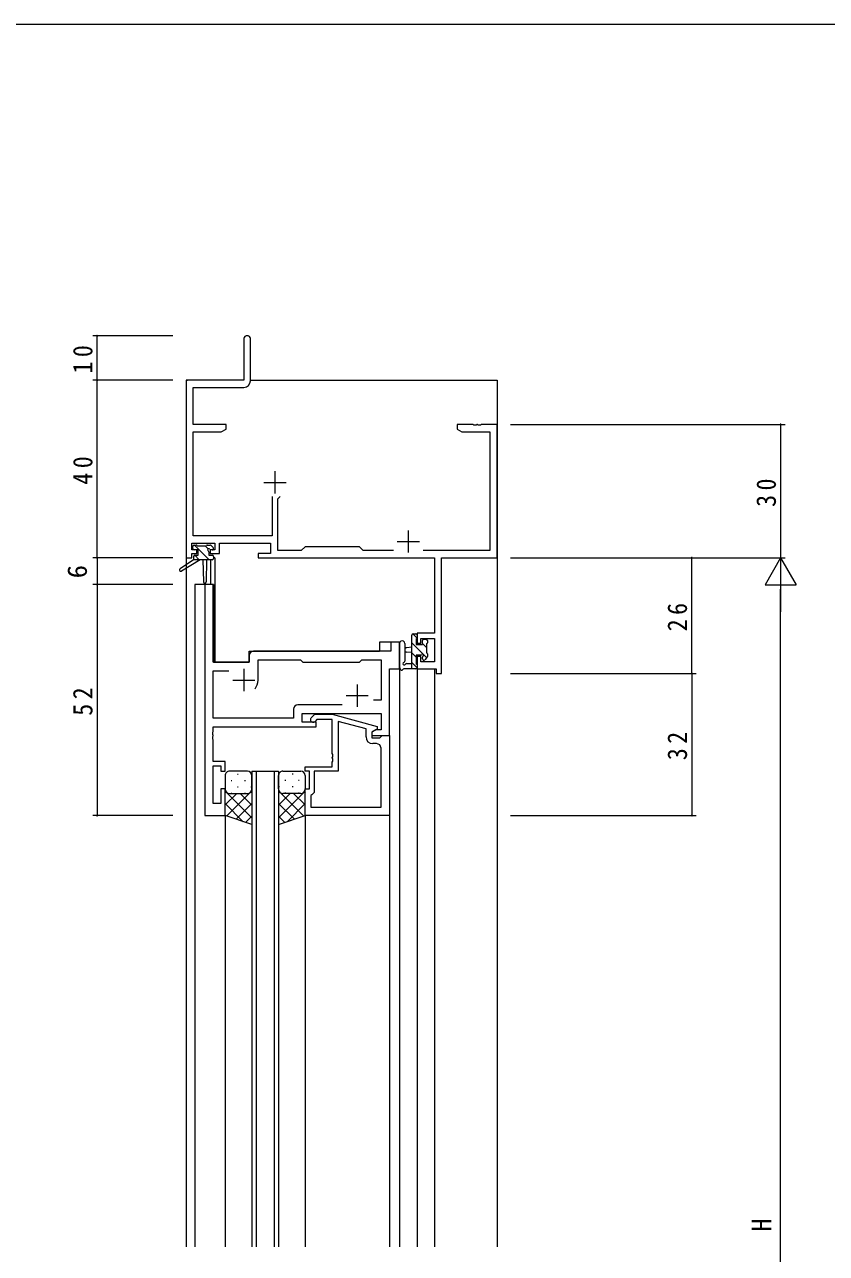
# Model space of a CAD drawing. Units: millimetres on the paper. Extents: x -397 to 397, y -282 to 282.
# Drawn here: x -216.3 to -35.8, y 2.8 to 279.3 of the extents above; entities that cross this region are included whole.
import ezdxf
from ezdxf.enums import TextEntityAlignment as Align

# ---------------------------------------------------------------- set-up
doc = ezdxf.new("R2010")
doc.units = ezdxf.units.MM
for name, color, linetype, lineweight in [('0-1_YKK_ZWAK', 7, 'Continuous', 18), ('0-3_YKK_11', 7, 'Continuous', 18), ('0-4_YKK_12', 2, 'Continuous', 18), ('0-6_YKK_13', 4, 'Continuous', 18), ('0-7_YKK_D', 6, 'Continuous', 18)]:
    doc.layers.add(name, color=color, linetype=linetype, lineweight=lineweight)
doc.styles.add('ＭＳ ゴシック', font='')
doc.styles.get('ＭＳ ゴシック').set_extended_font_data('MS Gothic')

msp = doc.modelspace()

# ---------------------------------------------------------------- linework, layer by layer
at = {"layer": '0-1_YKK_ZWAK'}
msp.add_line((376.092, 279.3), (-393.908, 279.3), dxfattribs=at)
at = {"layer": '0-3_YKK_11'}
for p, q in [((-166.905, 208.55), (-166.905, 199.3)), ((-165.405, 199.17), (-165.405, 208.55)), ((-179.905, 199.3), (-179.905, 159.3)), ((-166.905, 199.3), (-179.905, 199.3)), ((-178.275, 197.67), (-166.905, 197.67)), ((-178.275, 189.3), (-178.275, 197.67)), ((-170.905, 189.3), (-178.275, 189.3)), ((-171.996, 187.67), (-170.905, 188.3)), ((-170.905, 188.3), (-170.905, 189.3)), ((-118.905, 189.3), (-118.905, 188.3)), ((-115.363, 189.3), (-118.905, 189.3)), ((-118.905, 188.3), (-117.814, 187.67)), ((-115.18, 189.18), (-115.363, 189.3)), ((-114.63, 189.18), (-115.18, 189.18)), ((-114.447, 189.3), (-114.63, 189.18)), ((-114.363, 189.3), (-114.447, 189.3)), ((-114.18, 189.18), (-114.363, 189.3)), ((-113.63, 189.18), (-114.18, 189.18)), ((-113.447, 189.3), (-113.63, 189.18)), ((-109.905, 189.3), (-113.447, 189.3)), ((-109.905, 159.3), (-109.905, 189.3)), ((-178.275, 187.67), (-171.996, 187.67)), ((-178.275, 164.23), (-178.275, 187.67)), ((-117.814, 187.67), (-111.535, 187.67)), ((-111.535, 187.67), (-111.535, 160.93)), ((-159.905, 178.8), (-159.905, 173.8)), ((-162.405, 176.3), (-157.405, 176.3)), ((-160.555, 173.1), (-160.555, 164.23)), ((-159.255, 172.6), (-158.755, 173.1)), ((-159.255, 160.93), (-159.255, 172.6)), ((-160.555, 164.23), (-178.275, 164.23)), ((-129.905, 165.5), (-129.905, 160.5)), ((-178.605, 162.6), (-173.405, 162.6)), ((-178.605, 161.1), (-178.605, 162.6)), ((-177.505, 161.1), (-178.605, 161.1)), ((-177.505, 160.3), (-177.505, 161.1)), ((-174.505, 161.1), (-174.505, 160.3)), ((-173.405, 161.1), (-174.505, 161.1)), ((-173.405, 162.6), (-173.405, 161.1)), ((-172.405, 162.6), (-160.885, 162.6)), ((-172.405, 160.3), (-172.405, 162.6)), ((-160.885, 162.6), (-160.885, 160.3)), ((-153.975, 160.93), (-159.255, 160.93)), ((-153.105, 161.8), (-153.975, 160.93)), ((-140.905, 161.8), (-153.105, 161.8)), ((-140.035, 160.93), (-140.905, 161.8)), ((-133.256, 160.93), (-140.035, 160.93)), ((-132.405, 163), (-127.405, 163)), ((-111.535, 160.93), (-126.555, 160.93)), ((-179.905, 159.3), (-178.605, 159.3)), ((-178.605, 160.3), (-177.505, 160.3)), ((-178.605, 159.3), (-178.605, 160.3)), ((-174.505, 160.3), (-172.405, 160.3)), ((-163.705, 160.3), (-163.705, 159.3)), ((-160.885, 160.3), (-163.705, 160.3)), ((-163.705, 159.3), (-124.035, 159.3)), ((-124.035, 159.3), (-124.035, 142.4)), ((-122.405, 159.3), (-109.905, 159.3)), ((-122.405, 133.3), (-122.405, 159.3)), ((-173.773, 153.3), (-175.703, 153.3)), ((-175.703, 153.3), (-175.703, 101.3)), ((-173.773, 135.8), (-173.773, 153.3)), ((-127.905, 142.4), (-127.905, 140.1)), ((-124.035, 142.4), (-127.905, 142.4)), ((-127.105, 141.2), (-124.035, 141.2)), ((-127.105, 140.1), (-127.105, 141.2)), ((-124.035, 141.2), (-124.035, 135.93)), ((-133.833, 138.3), (-164.703, 138.3)), ((-133.833, 140.3), (-133.833, 138.3)), ((-131.903, 140.3), (-133.833, 140.3)), ((-131.903, 134.3), (-131.903, 140.3)), ((-127.905, 140.1), (-127.105, 140.1)), ((-165.703, 135.8), (-173.773, 135.8)), ((-165.703, 137.3), (-165.703, 135.8)), ((-163.703, 136.37), (-154.173, 136.37)), ((-163.703, 131.8), (-163.703, 136.37)), ((-154.173, 136.37), (-153.603, 135.8)), ((-153.603, 135.8), (-140.903, 135.8)), ((-140.903, 135.8), (-140.333, 136.37)), ((-140.333, 136.37), (-136.033, 136.37)), ((-136.033, 136.37), (-136.033, 127.3)), ((-127.905, 137.1), (-127.905, 134.3)), ((-127.105, 137.1), (-127.905, 137.1)), ((-127.105, 135.93), (-127.105, 137.1)), ((-124.035, 135.93), (-127.105, 135.93)), ((-173.773, 133.87), (-170.253, 133.87)), ((-173.773, 123.23), (-173.773, 133.87)), ((-166.903, 134.3), (-166.903, 129.3)), ((-134.103, 134.3), (-131.903, 134.3)), ((-134.103, 119.3), (-134.103, 134.3)), ((-127.905, 134.3), (-123.605, 134.3)), ((-123.605, 134.3), (-123.605, 133.3)), ((-123.605, 133.3), (-122.405, 133.3)), ((-169.403, 131.8), (-164.403, 131.8)), ((-141.403, 130.8), (-141.403, 125.8)), ((-143.903, 128.3), (-138.903, 128.3)), ((-136.033, 127.3), (-137.737, 127.3)), ((-155.733, 125.23), (-155.733, 123.23)), ((-144.753, 126.23), (-154.733, 126.23)), ((-144.753, 126.23), (-154.733, 126.23)), ((-155.733, 123.23), (-173.773, 123.23)), ((-153.803, 124.3), (-136.033, 124.3)), ((-153.803, 122.3), (-153.803, 124.3)), ((-150.603, 122.3), (-153.803, 122.3)), ((-151.729, 123.324), (-150.954, 124.1)), ((-150.954, 124.1), (-147.009, 124.1)), ((-150.457, 122.9), (-150.881, 122.476)), ((-150.603, 121.3), (-150.603, 122.3)), ((-147.005, 122.9), (-150.457, 122.9)), ((-147.009, 124.1), (-136.905, 121.393)), ((-147.005, 115.258), (-147.005, 122.9)), ((-145.705, 122.508), (-145.705, 111.3)), ((-139.405, 120.82), (-145.705, 122.508)), ((-136.033, 124.3), (-136.033, 120.6)), ((-173.893, 120.075), (-173.773, 120.258)), ((-173.893, 119.525), (-173.893, 120.075)), ((-173.773, 119.342), (-173.893, 119.525)), ((-173.893, 119.075), (-173.773, 119.258)), ((-173.893, 118.525), (-173.893, 119.075)), ((-173.773, 121.3), (-150.603, 121.3)), ((-173.773, 120.258), (-173.773, 121.3)), ((-173.773, 119.258), (-173.773, 119.342)), ((-139.405, 119), (-139.405, 120.82)), ((-136.905, 120.793), (-138.105, 120.1)), ((-138.105, 120.1), (-138.105, 118.8)), ((-137.237, 120.6), (-138.103, 120.1)), ((-138.103, 120.1), (-138.103, 119.3)), ((-138.103, 119.3), (-134.103, 119.3)), ((-136.033, 120.6), (-137.237, 120.6)), ((-136.905, 121.393), (-136.905, 120.793)), ((-136.305, 118.8), (-136.105, 119)), ((-136.105, 119), (-135.805, 119.3)), ((-135.805, 119.3), (-134.105, 119.3)), ((-134.105, 119.3), (-134.105, 101.3)), ((-173.773, 118.342), (-173.893, 118.525)), ((-173.773, 113.5), (-173.773, 118.342)), ((-138.105, 118.8), (-136.305, 118.8)), ((-137.035, 117.5), (-137.905, 117.5)), ((-136.035, 103.23), (-136.035, 116.5)), ((-171.103, 113.5), (-173.773, 113.5)), ((-171.103, 111.3), (-171.103, 113.5)), ((-146.885, 115.075), (-147.005, 115.258)), ((-147.005, 114.342), (-146.885, 114.525)), ((-147.005, 114.258), (-147.005, 114.342)), ((-146.885, 114.075), (-147.005, 114.258)), ((-147.005, 113.342), (-146.885, 113.525)), ((-146.885, 114.525), (-146.885, 115.075)), ((-146.885, 113.525), (-146.885, 114.075)), ((-173.773, 112.5), (-172.103, 112.5)), ((-173.773, 104), (-173.773, 112.5)), ((-172.103, 112.5), (-172.103, 111.3)), ((-172.103, 111.3), (-171.103, 111.3)), ((-153.105, 112.3), (-147.005, 112.3)), ((-153.105, 111.3), (-153.105, 112.3)), ((-152.105, 111.3), (-153.105, 111.3)), ((-152.105, 107.3), (-152.105, 111.3)), ((-151.105, 111.3), (-151.105, 106.5)), ((-145.705, 111.3), (-151.105, 111.3)), ((-147.005, 112.3), (-147.005, 113.342)), ((-172.103, 107.3), (-172.103, 104)), ((-171.103, 107.3), (-172.103, 107.3)), ((-171.103, 101.3), (-171.103, 107.3)), ((-153.105, 107.3), (-152.105, 107.3)), ((-153.105, 101.3), (-153.105, 107.3)), ((-151.605, 106), (-151.805, 105.8)), ((-151.805, 105.8), (-151.805, 103.23)), ((-151.105, 106.5), (-151.605, 106)), ((-172.103, 104), (-173.773, 104)), ((-151.805, 103.23), (-136.035, 103.23)), ((-151.805, 103.23), (-136.035, 103.23)), ((-175.703, 101.3), (-171.103, 101.3)), ((-134.105, 101.3), (-153.105, 101.3))]:
    msp.add_line(p, q, dxfattribs=at)
for centre, radius, start, end in [((-166.155, 208.55), 0.75, 359.99999, 180.00001), ((-166.905, 199.17), 1.5, 270.00001, 359.99999), ((-164.703, 137.3), 1, 90.00001, 179.99999), ((-166.903, 131.8), 3.2, 321.63348, 359.99999), ((-154.733, 125.23), 1, 90.00001, 179.99999), ((-151.305, 122.9), 0.6, 134.99999, 315.00001), ((-137.905, 119), 1.5, 180.00001, 269.99999), ((-137.035, 116.5), 1, 0.00001, 89.99999)]:
    msp.add_arc(centre, radius, start, end, dxfattribs=at)
at = {"layer": '0-4_YKK_12'}
for p, q in [((-179.905, 199.3), (-179.905, 4.3)), ((-179.905, 199.3), (-179.606, 199.3)), ((-165.405, 199.3), (-109.905, 199.3)), ((-109.905, 199.3), (-109.905, 4.3)), ((-174.405, 158.9), (-174.405, 153.3)), ((-173.405, 159.3), (-173.705, 159.3)), ((-173.405, 159.3), (-173.405, 135.8)), ((-177.905, 153.3), (-177.905, 4.3)), ((-173.705, 153.3), (-177.905, 153.3)), ((-173.705, 153.3), (-173.705, 135.8)), ((-165.705, 138.3), (-136.405, 138.3)), ((-165.705, 135.8), (-165.705, 138.3)), ((-136.405, 140.3), (-136.405, 138.3)), ((-131.905, 140.3), (-136.405, 140.3)), ((-131.905, 140.3), (-131.905, 4.3)), ((-173.705, 135.8), (-165.705, 135.8)), ((-127.905, 134.3), (-127.905, 4.3)), ((-127.905, 134.3), (-124.005, 134.298)), ((-124.005, 134.3), (-124.005, 4.3)), ((-165.105, 111.3), (-165.105, 4.3)), ((-165.105, 111.3), (-159.105, 111.3)), ((-164.105, 111.3), (-164.105, 4.3)), ((-160.105, 111.3), (-160.105, 4.3)), ((-159.105, 111.3), (-159.105, 4.3)), ((-171.105, 101.3), (-171.105, 4.3)), ((-153.105, 101.3), (-153.105, 4.3)), ((-134.105, 101.6), (-134.105, 4.3))]:
    msp.add_line(p, q, dxfattribs=at)
at = {"layer": '0-6_YKK_13'}
for p, q in [((-178.405, 161.4), (-178.405, 161.9)), ((-178.105, 162.2), (-177.605, 162.2)), ((-177.205, 161.1), (-178.105, 161.1)), ((-174.728, 158.9), (-178.028, 162.2)), ((-177.405, 162), (-175.305, 162)), ((-177.205, 159.9), (-177.205, 161.1)), ((-174.91, 161.327), (-175.583, 162)), ((-175.105, 162.2), (-174.505, 162.2)), ((-174.805, 160.639), (-174.805, 159.9)), ((-174.005, 161.1), (-174.344, 161.1)), ((-174.293, 162.112), (-173.793, 161.612)), ((-178.205, 158.9), (-181.272, 156.849)), ((-176.705, 158.9), (-180.95, 156.343)), ((-178.205, 159.6), (-178.205, 158.9)), ((-174.005, 158.9), (-178.205, 158.9)), ((-176.973, 158.9), (-177.967, 159.894)), ((-177.905, 159.9), (-177.205, 159.9)), ((-176.105, 158.9), (-176.003, 153.892)), ((-175.303, 158.9), (-175.403, 153.892)), ((-174.805, 159.9), (-174.005, 159.9)), ((-173.705, 159.6), (-173.705, 159.2)), ((-129.105, 134.3), (-129.105, 141.9)), ((-127.908, 141.266), (-128.84, 142.198)), ((-128.805, 142.2), (-128.205, 142.2)), ((-128.105, 141.1), (-128.105, 139.8)), ((-127.905, 141.9), (-127.905, 141.3)), ((-131.905, 140.028), (-131.905, 134.866)), ((-130.705, 140.028), (-130.702, 136.067)), ((-129.105, 139.2), (-130.25, 139.098)), ((-125.734, 136.847), (-129.105, 140.218)), ((-128.105, 139.8), (-126.705, 139.8)), ((-126.705, 139.8), (-126.705, 140.7)), ((-125.805, 139.163), (-126.705, 140.063)), ((-126.405, 141), (-125.905, 141)), ((-125.805, 140), (-125.805, 137.9)), ((-125.605, 140.7), (-125.605, 140.2)), ((-130.286, 135.5), (-129.105, 135.5)), ((-129.105, 138), (-130.25, 138.102)), ((-128.105, 136.973), (-129.105, 137.973)), ((-127.912, 134.535), (-129.105, 135.728)), ((-128.105, 137.4), (-128.105, 135.4)), ((-127.166, 137.4), (-128.105, 137.4)), ((-126.705, 136.6), (-126.705, 136.939)), ((-125.693, 136.888), (-126.193, 136.388)), ((-125.605, 137.7), (-125.605, 137.1)), ((-128.205, 134.3), (-130.886, 134.3)), ((-127.905, 135.2), (-127.905, 134.6)), ((-166.105, 111.3), (-170.105, 111.3)), ((-168.37, 110.635), (-168.17, 110.635)), ((-165.34, 110.635), (-165.163, 110.635)), ((-158.87, 110.635), (-159.047, 110.635)), ((-158.105, 111.3), (-154.105, 111.3)), ((-155.84, 110.635), (-156.04, 110.635)), ((-171.105, 110.3), (-171.105, 107.3)), ((-169.785, 109.22), (-169.585, 109.22)), ((-166.755, 109.22), (-166.555, 109.22)), ((-165.105, 107.3), (-165.105, 110.3)), ((-159.105, 107.3), (-159.105, 110.3)), ((-157.455, 109.22), (-157.655, 109.22)), ((-154.425, 109.22), (-154.625, 109.22)), ((-153.105, 110.3), (-153.105, 107.3)), ((-171.105, 101.3), (-171.105, 107.3)), ((-171.105, 106.832), (-165.105, 100.832)), ((-170.921, 106.721), (-171.105, 106.537)), ((-168.513, 106.3), (-171.105, 103.708)), ((-165.105, 106.88), (-170.79, 101.195)), ((-170.105, 106.3), (-166.105, 106.3)), ((-170.105, 106.3), (-166.105, 106.3)), ((-169.785, 106.39), (-169.585, 106.39)), ((-168.37, 107.805), (-168.17, 107.805)), ((-167.745, 106.3), (-165.105, 103.66)), ((-166.755, 106.39), (-166.555, 106.39)), ((-165.34, 107.805), (-165.14, 107.805)), ((-165.31, 106.694), (-165.105, 106.489)), ((-165.105, 107.3), (-165.105, 99.3)), ((-159.105, 107.3), (-159.105, 99.3)), ((-159.105, 106.88), (-153.42, 101.195)), ((-153.105, 106.832), (-159.105, 100.832)), ((-158.9, 106.694), (-159.105, 106.489)), ((-156.465, 106.3), (-159.105, 103.66)), ((-158.87, 107.805), (-159.07, 107.805)), ((-154.105, 106.3), (-158.105, 106.3)), ((-154.105, 106.3), (-158.105, 106.3)), ((-157.455, 106.39), (-157.655, 106.39)), ((-155.84, 107.805), (-156.04, 107.805)), ((-155.697, 106.3), (-153.105, 103.708)), ((-154.425, 106.39), (-154.625, 106.39)), ((-153.29, 106.721), (-153.105, 106.537)), ((-153.105, 101.3), (-153.105, 107.3)), ((-171.105, 104.003), (-167.05, 99.948)), ((-165.105, 104.051), (-168.669, 100.488)), ((-159.105, 104.051), (-155.542, 100.488)), ((-153.105, 104.003), (-157.16, 99.948)), ((-165.105, 99.3), (-171.105, 101.3)), ((-165.105, 101.223), (-166.547, 99.781)), ((-159.105, 99.3), (-153.105, 101.3)), ((-159.105, 101.223), (-157.663, 99.781))]:
    msp.add_line(p, q, dxfattribs=at)
for centre, radius, start, end in [((-178.105, 161.9), 0.3, 90, 180), ((-178.105, 161.4), 0.3, 180, 270), ((-177.605, 162), 0.2, 0, 90), ((-175.105, 162), 0.2, 90, 180), ((-174.805, 161.1), 0.25, 33.05573, 236.94427), ((-175.105, 160.639), 0.3, 0, 56.94427), ((-174.344, 161.4), 0.3, 213.05573, 270), ((-174.505, 161.9), 0.3, 45, 90), ((-174.005, 161.4), 0.3, 270, 45), ((-177.905, 159.6), 0.3, 90, 180), ((-174.005, 159.6), 0.3, 0, 90), ((-174.005, 159.2), 0.3, 270, 0), ((-181.105, 156.6), 0.3, 123.76905, 301.06147), ((-175.703, 153.898), 0.3, 181.16963, 358.85539), ((-128.805, 141.9), 0.3, 90, 180), ((-128.205, 141.9), 0.3, 0, 90), ((-128.105, 141.3), 0.2, 270, 0), ((-131.305, 140.028), 0.6, 0.04023, 180.04023), ((-130.205, 138.6), 0.5, 95.09207, 264.90793), ((-126.405, 140.7), 0.3, 90, 180), ((-125.905, 140.7), 0.3, 0, 90), ((-125.805, 140.2), 0.2, 270, 0), ((-130.805, 135.5), 0.3, 109.18976, 330), ((-131.002, 136.067), 0.3, 289.18976, 0.04023), ((-130.286, 135.2), 0.3, 90, 150), ((-127.166, 137.7), 0.3, 270, 326.94427), ((-126.705, 137.4), 0.25, 303.05573, 146.94427), ((-126.405, 136.939), 0.3, 123.05573, 180), ((-126.405, 136.6), 0.3, 180, 315), ((-125.805, 137.7), 0.2, 0, 90), ((-125.905, 137.1), 0.3, 315, 0), ((-131.605, 134.866), 0.3, 180, 229.47122), ((-131.995, 134.41), 0.3, 349.47122, 49.47122), ((-131.405, 134.3), 0.3, 169.47122, 330), ((-130.886, 134), 0.3, 90, 150), ((-128.205, 134.6), 0.3, 270, 0), ((-128.105, 135.2), 0.2, 360, 90), ((-170.105, 110.3), 1, 90.0001, 180.0001), ((-166.105, 110.3), 1, 0.0001, 90.0001), ((-158.105, 110.3), 1, 89.9999, 179.9999), ((-154.105, 110.3), 1, 359.9999, 89.9999), ((-170.105, 107.3), 1, 180.0001, 270.0001), ((-170.105, 107.3), 1, 180.0001, 270.0001), ((-166.105, 107.3), 1, 270.0001, 0.0001), ((-166.105, 107.3), 1, 270.0001, 0.0001), ((-158.105, 107.3), 1, 179.9999, 269.9999), ((-158.105, 107.3), 1, 179.9999, 269.9999), ((-154.105, 107.3), 1, 269.9999, 359.9999), ((-154.105, 107.3), 1, 269.9999, 359.9999)]:
    msp.add_arc(centre, radius, start, end, dxfattribs=at)
at = {"layer": '0-7_YKK_D'}
for p, q in [((-182.905, 209.3), (-200.905, 209.3)), ((-199.905, 199.3), (-199.905, 209.3)), ((-182.905, 199.3), (-200.905, 199.3)), ((-182.905, 199.3), (-200.905, 199.3)), ((-199.905, 159.3), (-199.905, 199.3)), ((-106.905, 189.3), (-45.105, 189.3)), ((-46.105, 189.3), (-46.105, 159.3)), ((-182.905, 159.3), (-200.905, 159.3)), ((-182.905, 159.3), (-200.905, 159.3)), ((-199.905, 159.3), (-199.905, 153.3)), ((-106.905, 159.3), (-65.105, 159.3)), ((-106.905, 159.3), (-45.105, 159.3)), ((-106.905, 159.3), (-45.105, 159.3)), ((-66.105, 133.3), (-66.105, 159.3)), ((-46.105, 159.3), (-49.605, 153.238)), ((-46.105, 159.3), (-46.105, 147.176)), ((-46.105, 159.3), (-42.605, 153.238)), ((-182.905, 153.3), (-200.905, 153.3)), ((-182.905, 153.3), (-200.905, 153.3)), ((-199.905, 153.3), (-199.905, 101.3)), ((-49.605, 153.238), (-42.605, 153.238)), ((-46.105, -133.7), (-46.105, 152.3)), ((-106.905, 133.3), (-65.105, 133.3)), ((-106.905, 133.3), (-65.105, 133.3)), ((-66.105, 133.3), (-66.105, 101.3)), ((-182.905, 101.3), (-200.905, 101.3)), ((-106.905, 101.3), (-65.105, 101.3))]:
    msp.add_line(p, q, dxfattribs=at)
for centre, start, end in [((-199.905, 209.3), 90, 270), ((-199.905, 209.3), 270, 90), ((-199.905, 199.3), 90, 270), ((-199.905, 199.3), 90, 270), ((-199.905, 199.3), 270, 90), ((-199.905, 199.3), 270, 90), ((-46.105, 189.3), 90, 270), ((-46.105, 189.3), 270, 90), ((-199.905, 159.3), 90, 270), ((-199.905, 159.3), 90, 270), ((-199.905, 159.3), 270, 90), ((-199.905, 159.3), 270, 90), ((-66.105, 159.3), 90, 270), ((-66.105, 159.3), 270, 90), ((-199.905, 153.3), 90, 270), ((-199.905, 153.3), 90, 270), ((-199.905, 153.3), 270, 90), ((-199.905, 153.3), 270, 90), ((-66.105, 133.3), 90, 270), ((-66.105, 133.3), 90, 270), ((-66.105, 133.3), 270, 90), ((-66.105, 133.3), 270, 90), ((-199.905, 101.3), 90, 270), ((-199.905, 101.3), 270, 90), ((-66.105, 101.3), 90, 270), ((-66.105, 101.3), 270, 90)]:
    msp.add_arc(centre, 0.106, start, end, dxfattribs=at)

# ---------------------------------------------------------------- texts
at = {"layer": '0-7_YKK_D', "color": 7, "style": 'ＭＳ ゴシック'}
for s, p in [('6', (-200.905, 154.7)), ('H', (-46.905, 7.7))]:
    msp.add_text(s, height=4.399, rotation=90, dxfattribs=at).set_placement(p, align=Align.BOTTOM_LEFT)
at = {"layer": '0-7_YKK_D', "color": 7, "char_height": 4.399, "attachment_point": 7, "rotation": 90, "style": 'ＭＳ ゴシック'}
for s, insert in [('\\T1.37;\\W0.9;10', (-200.905, 200.78)), ('\\T1.37;\\W0.9;40', (-200.905, 175.78)), ('\\T1.37;\\W0.9;30', (-47.105, 170.78)), ('\\T1.37;\\W0.9;26', (-67.105, 142.78)), ('\\T1.37;\\W0.9;52', (-200.905, 123.78)), ('\\T1.37;\\W0.9;32', (-67.105, 113.78))]:
    msp.add_mtext(s, dxfattribs=dict(at, insert=insert))

doc.saveas('drawing.dxf')
